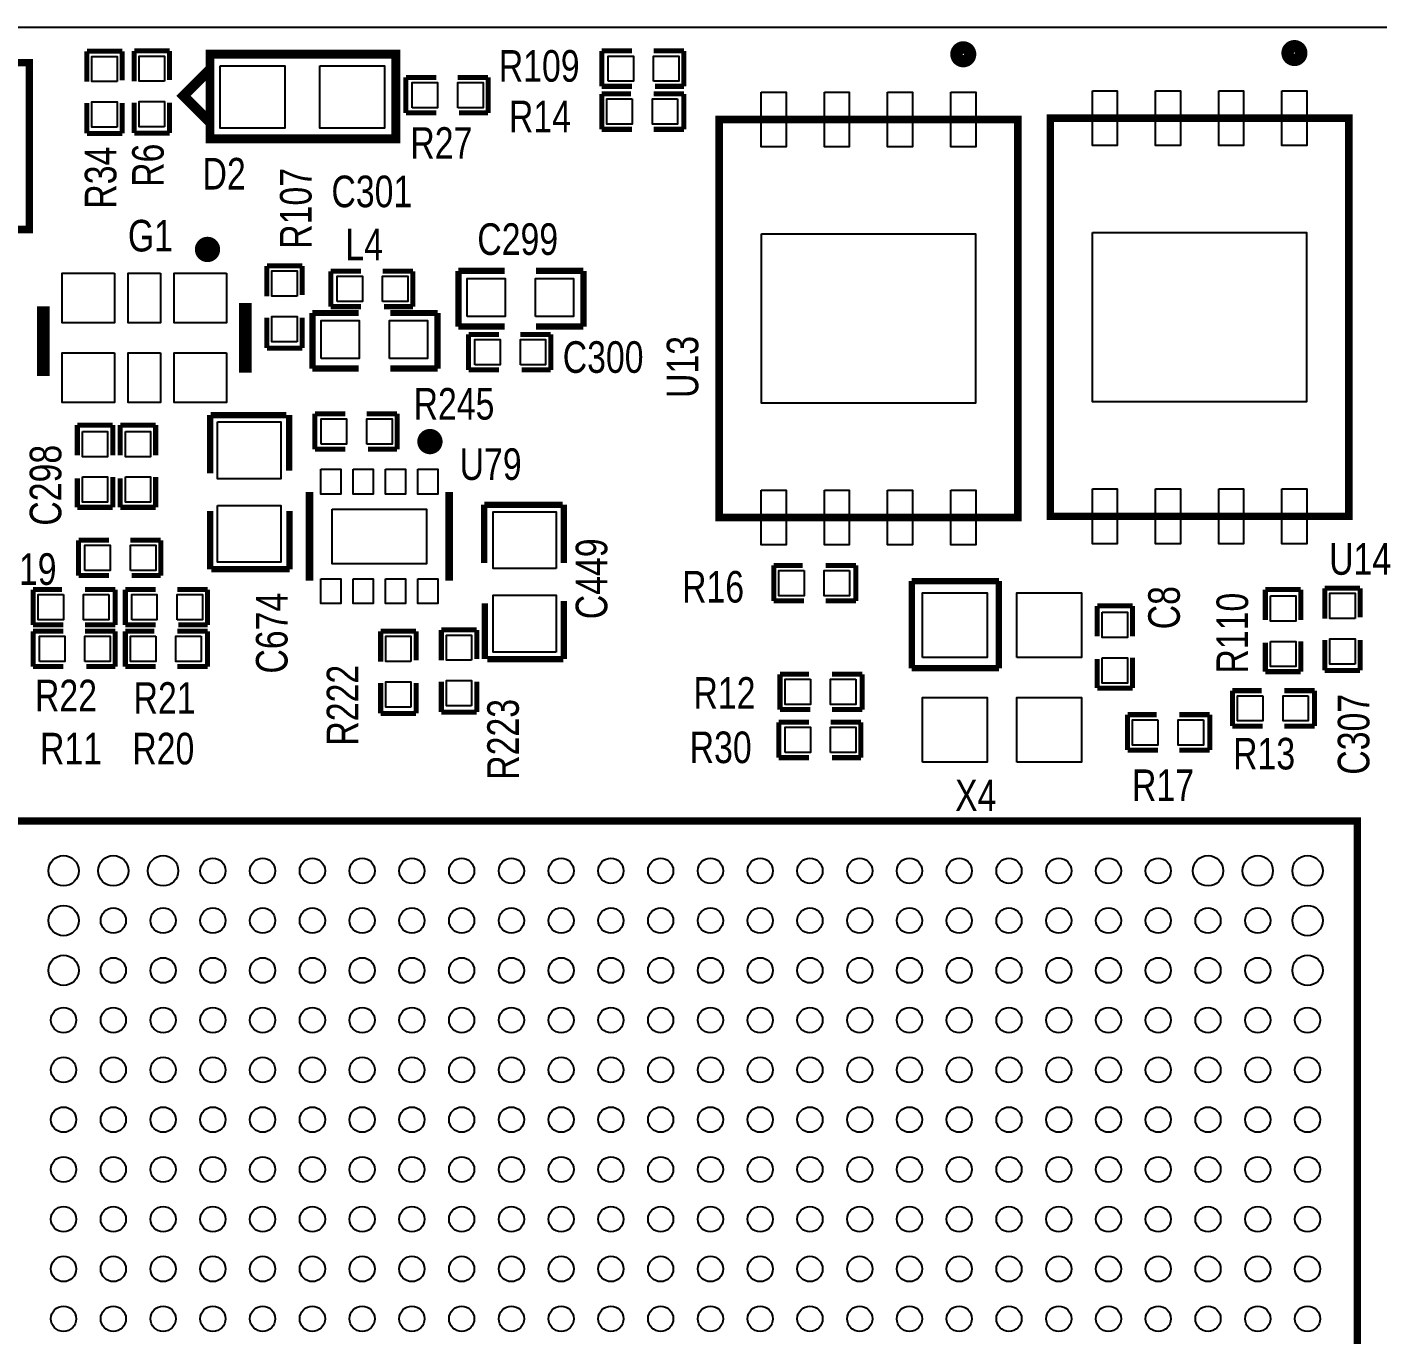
# Model space of a CAD drawing. Extents: x 0 to 80, y 0 to 60.
# Drawn here: x 26.71 to 53.86, y 33.72 to 60 of the extents above; entities that cross this region are included whole.
import ezdxf

# ---------------------------------------------------------------- set-up
doc = ezdxf.new("R2010")
doc.units = 0
for name, color, linetype in [('BG_OUTLINE', 3, 'CONTINUOUS'), ('PG_SILKSCREEN_TOP', 6, 'CONTINUOUS'), ('PIN_TOP', 7, 'CONTINUOUS'), ('RD_SILKSCREEN_TOP', 8, 'CONTINUOUS')]:
    doc.layers.add(name, color=color, linetype=linetype)

msp = doc.modelspace()

# ---------------------------------------------------------------- linework, layer by layer
at = {"layer": 'BG_OUTLINE'}
msp.add_lwpolyline([(0, 0), (0, 59.99988), (79.99984, 59.99988), (79.99984, 0)], close=True, dxfattribs=at)
at = {"layer": 'PG_SILKSCREEN_TOP'}
for points, const_width in [([(52.319682, 59.477148, 1), (52.04587, 59.477148, 1)], 0.249936), ([(45.664882, 59.452002, 1), (45.39107, 59.452002, 1)], 0.249936), ([(30.465776, 55.531512, 1), (30.211776, 55.531512, 1)], 0.254), ([(34.936176, 51.670712, 1), (34.682176, 51.670712, 1)], 0.254)]:
    msp.add_lwpolyline(points, format="xyb", close=True, dxfattribs=dict(at, const_width=const_width))
for points, const_width in [([(27.9146, 58.9026), (27.9146, 59.5122)], 0.1016), ([(27.9146, 59.5122), (28.6258, 59.5122)], 0.1016), ([(28.6258, 59.5122), (28.6258, 58.928)], 0.1016), ([(28.865576, 58.909712), (28.865576, 59.519312)], 0.1016), ([(28.865576, 59.519312), (29.576776, 59.519312)], 0.1016), ([(29.576776, 59.519312), (29.576776, 58.935112)], 0.1016), ([(38.263576, 59.519312), (38.873176, 59.519312)], 0.1016), ([(38.263576, 59.519312), (38.263576, 58.808112)], 0.1016), ([(39.304976, 59.519312), (39.914576, 59.519312)], 0.1016), ([(39.914576, 59.519312), (39.914576, 58.808112)], 0.1016), ([(30.364176, 59.100212), (30.338776, 59.100212), (29.856176, 58.617612), (30.338776, 58.135012), (30.364176, 58.135012)], 0.2032), ([(34.326576, 58.985912), (34.936176, 58.985912)], 0.1016), ([(34.326576, 58.985912), (34.326576, 58.274712)], 0.1016), ([(35.367976, 58.985912), (35.977576, 58.985912)], 0.1016), ([(35.977576, 58.985912), (35.977576, 58.274712)], 0.1016), ([(38.263576, 58.808112), (38.873176, 58.808112)], 0.1016), ([(38.263576, 57.944512), (38.263576, 58.655712)], 0.1016), ([(38.263576, 58.655712), (38.847776, 58.655712)], 0.1016), ([(39.914576, 58.655712), (39.304976, 58.655712)], 0.1016), ([(39.914576, 58.808112), (39.330376, 58.808112)], 0.1016), ([(39.914576, 57.944512), (39.914576, 58.655712)], 0.1016), ([(27.9146, 57.8612), (27.9146, 58.4708)], 0.1016), ([(28.6258, 57.8612), (28.6258, 58.4708)], 0.1016), ([(28.865576, 57.868312), (28.865576, 58.477912)], 0.1016), ([(29.576776, 57.868312), (29.576776, 58.477912)], 0.1016), ([(34.326576, 58.274712), (34.936176, 58.274712)], 0.1016), ([(35.977576, 58.274712), (35.393376, 58.274712)], 0.1016), ([(27.9146, 57.8612), (28.6258, 57.8612)], 0.1016), ([(28.865576, 57.868312), (29.576776, 57.868312)], 0.1016), ([(38.873176, 57.944512), (38.263576, 57.944512)], 0.1016), ([(39.914576, 57.944512), (39.304976, 57.944512)], 0.1016), ([(31.532576, 54.591712), (31.532576, 55.201312)], 0.1016), ([(31.532576, 55.201312), (32.243776, 55.201312)], 0.1016), ([(32.243776, 55.201312), (32.243776, 54.617112)], 0.1016), ([(32.8168, 55.0926), (33.4264, 55.0926)], 0.1016), ([(32.8168, 55.0926), (32.8168, 54.3814)], 0.1016), ([(33.8582, 55.0926), (34.4678, 55.0926)], 0.1016), ([(34.4678, 55.0926), (34.4678, 54.3814)], 0.1016), ([(35.380676, 55.099712), (35.380676, 53.982112)], 0.127), ([(36.307776, 55.099712), (35.380676, 55.099712)], 0.127), ([(36.942776, 55.099712), (37.895276, 55.099712)], 0.127), ([(37.895276, 55.099712), (37.895276, 53.982112)], 0.127), ([(31.100776, 53.055012), (31.100776, 54.452012)], 0.254), ([(27.036776, 52.991512), (27.036776, 54.388512)], 0.254), ([(32.4485, 54.2544), (32.4485, 53.1368)], 0.127), ([(33.3756, 54.2544), (32.4485, 54.2544)], 0.127), ([(32.8168, 54.3814), (33.4264, 54.3814)], 0.1016), ([(34.4678, 54.3814), (33.8836, 54.3814)], 0.1016), ([(34.0106, 54.2544), (34.9631, 54.2544)], 0.127), ([(34.9631, 54.2544), (34.9631, 53.1368)], 0.127), ([(31.532576, 53.550312), (31.532576, 54.159912)], 0.1016), ([(32.243776, 53.550312), (32.243776, 54.159912)], 0.1016), ([(35.380676, 53.982112), (36.307776, 53.982112)], 0.127), ([(37.895276, 53.982112), (36.942776, 53.982112)], 0.127), ([(35.5854, 53.8226), (36.195, 53.8226)], 0.1016), ([(35.5854, 53.8226), (35.5854, 53.1114)], 0.1016), ([(36.6268, 53.8226), (37.2364, 53.8226)], 0.1016), ([(37.2364, 53.8226), (37.2364, 53.1114)], 0.1016), ([(31.532576, 53.550312), (32.243776, 53.550312)], 0.1016), ([(32.4485, 53.1368), (33.3756, 53.1368)], 0.127), ([(34.9631, 53.1368), (34.0106, 53.1368)], 0.127), ([(35.5854, 53.1114), (36.195, 53.1114)], 0.1016), ([(37.2364, 53.1114), (36.6522, 53.1114)], 0.1016), ([(30.389576, 52.204112), (30.389576, 51.035712)], 0.127), ([(31.926276, 52.204112), (30.402276, 52.204112)], 0.127), ([(31.977076, 51.086512), (31.977076, 52.204112)], 0.127), ([(32.497776, 52.229512), (33.107376, 52.229512)], 0.1016), ([(32.497776, 52.229512), (32.497776, 51.518312)], 0.1016), ([(33.539176, 52.229512), (34.148776, 52.229512)], 0.1016), ([(34.148776, 52.229512), (34.148776, 51.518312)], 0.1016), ([(27.722576, 52.000912), (27.722576, 51.391312)], 0.1016), ([(28.433776, 52.000912), (27.722576, 52.000912)], 0.1016), ([(28.433776, 52.000912), (28.433776, 51.391312)], 0.1016), ([(28.586176, 52.000912), (28.586176, 51.391312)], 0.1016), ([(29.297376, 52.000912), (28.586176, 52.000912)], 0.1016), ([(29.297376, 52.000912), (29.297376, 51.391312)], 0.1016), ([(32.497776, 51.518312), (33.107376, 51.518312)], 0.1016), ([(34.148776, 51.518312), (33.564576, 51.518312)], 0.1016), ([(27.722576, 50.349912), (27.722576, 50.934112)], 0.1016), ([(28.433776, 50.959512), (28.433776, 50.349912)], 0.1016), ([(28.586176, 50.349912), (28.586176, 50.934112)], 0.1016), ([(29.297376, 50.959512), (29.297376, 50.349912)], 0.1016), ([(32.389572, 50.654712), (32.389572, 48.876712)], 0.1524), ([(35.19678, 50.654712), (35.19678, 48.876712)], 0.1524), ([(28.433776, 50.349912), (27.722576, 50.349912)], 0.1016), ([(29.297376, 50.349912), (28.586176, 50.349912)], 0.1016), ([(30.389576, 49.105312), (30.389576, 50.273712)], 0.127), ([(31.989776, 50.273712), (31.989776, 49.105312)], 0.127), ([(35.901376, 49.232312), (35.901376, 50.400712)], 0.127), ([(35.901376, 50.400712), (37.476176, 50.400712)], 0.127), ([(37.501576, 50.400712), (37.501576, 49.232312)], 0.127), ([(27.747976, 49.689512), (28.357576, 49.689512)], 0.1016), ([(27.747976, 49.689512), (27.747976, 48.978312)], 0.1016), ([(28.789376, 49.689512), (29.398976, 49.689512)], 0.1016), ([(29.398976, 49.689512), (29.398976, 48.978312)], 0.1016), ([(31.989776, 49.105312), (30.414976, 49.105312)], 0.127), ([(41.717976, 48.470312), (41.717976, 49.181512)], 0.1016), ([(41.717976, 49.181512), (42.302176, 49.181512)], 0.1016), ([(43.368976, 49.181512), (42.759376, 49.181512)], 0.1016), ([(43.368976, 48.470312), (43.368976, 49.181512)], 0.1016), ([(27.747976, 48.978312), (28.357576, 48.978312)], 0.1016), ([(29.398976, 48.978312), (28.814776, 48.978312)], 0.1016), ([(44.491656, 48.868584), (44.491656, 47.115984)], 0.127), ([(46.244256, 48.868584), (44.491656, 48.868584)], 0.127), ([(46.244256, 47.115984), (46.244256, 48.868584)], 0.127), ([(26.833576, 47.987712), (26.833576, 48.698912)], 0.1016), ([(26.833576, 48.698912), (27.417776, 48.698912)], 0.1016), ([(28.484576, 48.698912), (27.874976, 48.698912)], 0.1016), ([(28.484576, 47.987712), (28.484576, 48.698912)], 0.1016), ([(28.687776, 48.698912), (29.297376, 48.698912)], 0.1016), ([(28.687776, 48.698912), (28.687776, 47.987712)], 0.1016), ([(29.729176, 48.698912), (30.338776, 48.698912)], 0.1016), ([(30.338776, 48.698912), (30.338776, 47.987712)], 0.1016), ([(51.598576, 48.698912), (51.598576, 48.089312)], 0.1016), ([(52.309776, 48.698912), (51.598576, 48.698912)], 0.1016), ([(52.309776, 48.698912), (52.309776, 48.089312)], 0.1016), ([(52.792376, 48.114712), (52.792376, 48.724312)], 0.1016), ([(52.792376, 48.724312), (53.503576, 48.724312)], 0.1016), ([(53.503576, 48.724312), (53.503576, 48.140112)], 0.1016), ([(35.914076, 48.419512), (35.914076, 47.301912)], 0.127), ([(37.501576, 47.301912), (37.501576, 48.470312)], 0.127), ([(42.327576, 48.470312), (41.717976, 48.470312)], 0.1016), ([(43.368976, 48.470312), (42.759376, 48.470312)], 0.1016), ([(48.220376, 48.368712), (48.220376, 47.759112)], 0.1016), ([(48.931576, 48.368712), (48.220376, 48.368712)], 0.1016), ([(48.931576, 48.368712), (48.931576, 47.759112)], 0.1016), ([(27.443176, 47.987712), (26.833576, 47.987712)], 0.1016), ([(26.833576, 47.860712), (27.443176, 47.860712)], 0.1016), ([(26.833576, 47.860712), (26.833576, 47.149512)], 0.1016), ([(28.484576, 47.987712), (27.874976, 47.987712)], 0.1016), ([(27.874976, 47.860712), (28.484576, 47.860712)], 0.1016), ([(28.484576, 47.860712), (28.484576, 47.149512)], 0.1016), ([(28.687776, 47.987712), (29.297376, 47.987712)], 0.1016), ([(28.687776, 47.149512), (28.687776, 47.860712)], 0.1016), ([(28.687776, 47.860712), (29.271976, 47.860712)], 0.1016), ([(30.338776, 47.860712), (29.729176, 47.860712)], 0.1016), ([(30.338776, 47.987712), (29.754576, 47.987712)], 0.1016), ([(30.338776, 47.149512), (30.338776, 47.860712)], 0.1016), ([(33.818576, 47.251112), (33.818576, 47.860712)], 0.1016), ([(33.818576, 47.860712), (34.529776, 47.860712)], 0.1016), ([(34.529776, 47.860712), (34.529776, 47.276512)], 0.1016), ([(35.037776, 47.276512), (35.037776, 47.886112)], 0.1016), ([(35.037776, 47.886112), (35.748976, 47.886112)], 0.1016), ([(35.748976, 47.886112), (35.748976, 47.301912)], 0.1016), ([(51.598576, 47.047912), (51.598576, 47.632112)], 0.1016), ([(52.309776, 47.657512), (52.309776, 47.047912)], 0.1016), ([(52.792376, 47.073312), (52.792376, 47.682912)], 0.1016), ([(53.503576, 47.073312), (53.503576, 47.682912)], 0.1016), ([(35.964876, 47.301912), (37.488876, 47.301912)], 0.127), ([(48.220376, 46.717712), (48.220376, 47.301912)], 0.1016), ([(48.931576, 47.327312), (48.931576, 46.717712)], 0.1016), ([(26.833576, 47.149512), (27.443176, 47.149512)], 0.1016), ([(28.484576, 47.149512), (27.900376, 47.149512)], 0.1016), ([(29.297376, 47.149512), (28.687776, 47.149512)], 0.1016), ([(30.338776, 47.149512), (29.729176, 47.149512)], 0.1016), ([(41.844976, 46.285912), (41.844976, 46.997112)], 0.1016), ([(41.844976, 46.997112), (42.429176, 46.997112)], 0.1016), ([(43.495976, 46.997112), (42.886376, 46.997112)], 0.1016), ([(43.495976, 46.285912), (43.495976, 46.997112)], 0.1016), ([(44.491656, 47.115984), (46.244256, 47.115984)], 0.127), ([(52.309776, 47.047912), (51.598576, 47.047912)], 0.1016), ([(52.792376, 47.073312), (53.503576, 47.073312)], 0.1016), ([(33.818576, 46.209712), (33.818576, 46.819312)], 0.1016), ([(34.529776, 46.209712), (34.529776, 46.819312)], 0.1016), ([(35.037776, 46.235112), (35.037776, 46.844712)], 0.1016), ([(35.748976, 46.235112), (35.748976, 46.844712)], 0.1016), ([(48.931576, 46.717712), (48.220376, 46.717712)], 0.1016), ([(50.938176, 45.955712), (50.938176, 46.666912)], 0.1016), ([(50.938176, 46.666912), (51.522376, 46.666912)], 0.1016), ([(52.589176, 46.666912), (51.979576, 46.666912)], 0.1016), ([(52.589176, 45.955712), (52.589176, 46.666912)], 0.1016), ([(33.818576, 46.209712), (34.529776, 46.209712)], 0.1016), ([(35.037776, 46.235112), (35.748976, 46.235112)], 0.1016), ([(42.454576, 46.285912), (41.844976, 46.285912)], 0.1016), ([(43.495976, 46.285912), (42.886376, 46.285912)], 0.1016), ([(48.829976, 45.473112), (48.829976, 46.184312)], 0.1016), ([(48.829976, 46.184312), (49.414176, 46.184312)], 0.1016), ([(50.480976, 46.184312), (49.871376, 46.184312)], 0.1016), ([(50.480976, 45.473112), (50.480976, 46.184312)], 0.1016), ([(41.819576, 46.031912), (42.429176, 46.031912)], 0.1016), ([(41.819576, 46.031912), (41.819576, 45.320712)], 0.1016), ([(42.860976, 46.031912), (43.470576, 46.031912)], 0.1016), ([(43.470576, 46.031912), (43.470576, 45.320712)], 0.1016), ([(51.547776, 45.955712), (50.938176, 45.955712)], 0.1016), ([(52.589176, 45.955712), (51.979576, 45.955712)], 0.1016), ([(41.819576, 45.320712), (42.429176, 45.320712)], 0.1016), ([(43.470576, 45.320712), (42.886376, 45.320712)], 0.1016), ([(49.439576, 45.473112), (48.829976, 45.473112)], 0.1016), ([(50.480976, 45.473112), (49.871376, 45.473112)], 0.1016)]:
    msp.add_lwpolyline(points, dxfattribs=dict(at, const_width=const_width))
for points, const_width in [([(34.123376, 59.278012), (34.123376, 57.754012), (30.389576, 57.754012), (30.389576, 59.455812), (34.123376, 59.455812)], 0.1778), ([(24.0411, 59.2836), (26.7589, 59.2836), (26.7589, 55.9308), (23.8887, 55.9308), (23.8887, 59.2836)], 0.1524), ([(40.622982, 58.143394), (40.622982, 50.14341), (46.62297, 50.14341), (46.62297, 58.143394)], 0.1524), ([(47.277782, 58.16854), (47.277782, 50.168556), (53.27777, 50.168556), (53.27777, 58.16854)], 0.1524), ([(26.44648, 17.04721), (53.44668, 17.04721), (53.44668, 44.04741), (26.44648, 44.04741)], 0.1524)]:
    msp.add_lwpolyline(points, close=True, dxfattribs=dict(at, const_width=const_width))
at = {"layer": 'PIN_TOP'}
for points in [[(28.5242, 58.9026), (28.0162, 58.9026), (28.0162, 59.4106), (28.5242, 59.4106)], [(29.475176, 58.909712), (28.967176, 58.909712), (28.967176, 59.417712), (29.475176, 59.417712)], [(30.593792, 59.217179), (31.893764, 59.217179), (31.893764, 57.967245), (30.593792, 57.967245)], [(32.593788, 59.217179), (33.89376, 59.217179), (33.89376, 57.967245), (32.593788, 57.967245)], [(38.390576, 58.909712), (38.390576, 59.417712), (38.898576, 59.417712), (38.898576, 58.909712)], [(39.304976, 58.909712), (39.304976, 59.417712), (39.812976, 59.417712), (39.812976, 58.909712)], [(34.453576, 58.376312), (34.453576, 58.884312), (34.961576, 58.884312), (34.961576, 58.376312)], [(35.367976, 58.376312), (35.367976, 58.884312), (35.875976, 58.884312), (35.875976, 58.376312)], [(41.46804, 58.693431), (41.967912, 58.693431), (41.967912, 57.593357), (41.46804, 57.593357)], [(42.73804, 58.693431), (43.237912, 58.693431), (43.237912, 57.593357), (42.73804, 57.593357)], [(44.00804, 58.693431), (44.507912, 58.693431), (44.507912, 57.593357), (44.00804, 57.593357)], [(45.27804, 58.693431), (45.777912, 58.693431), (45.777912, 57.593357), (45.27804, 57.593357)], [(48.12284, 58.718577), (48.622712, 58.718577), (48.622712, 57.618503), (48.12284, 57.618503)], [(49.39284, 58.718577), (49.892712, 58.718577), (49.892712, 57.618503), (49.39284, 57.618503)], [(50.66284, 58.718577), (51.162712, 58.718577), (51.162712, 57.618503), (50.66284, 57.618503)], [(51.93284, 58.718577), (52.432712, 58.718577), (52.432712, 57.618503), (51.93284, 57.618503)], [(28.5242, 57.9882), (28.0162, 57.9882), (28.0162, 58.4962), (28.5242, 58.4962)], [(29.475176, 57.995312), (28.967176, 57.995312), (28.967176, 58.503312), (29.475176, 58.503312)], [(38.873176, 58.554112), (38.873176, 58.046112), (38.365176, 58.046112), (38.365176, 58.554112)], [(39.787576, 58.554112), (39.787576, 58.046112), (39.279576, 58.046112), (39.279576, 58.554112)], [(41.472993, 55.843424), (45.772959, 55.843424), (45.772959, 52.44338), (41.472993, 52.44338)], [(48.127793, 55.86857), (52.427759, 55.86857), (52.427759, 52.468526), (48.127793, 52.468526)], [(28.468828, 55.053611), (28.468828, 54.053613), (27.418792, 54.053613), (27.418792, 55.053611)], [(29.393769, 55.053611), (29.393769, 54.053613), (28.743783, 54.053613), (28.743783, 55.053611)], [(30.71876, 55.053611), (30.71876, 54.053613), (29.668724, 54.053613), (29.668724, 55.053611)], [(32.142176, 54.591712), (31.634176, 54.591712), (31.634176, 55.099712), (32.142176, 55.099712)], [(32.9438, 54.483), (32.9438, 54.991), (33.4518, 54.991), (33.4518, 54.483)], [(33.8582, 54.483), (33.8582, 54.991), (34.3662, 54.991), (34.3662, 54.483)], [(35.558476, 54.185312), (35.558476, 54.947312), (36.320476, 54.947312), (36.320476, 54.185312)], [(36.930076, 54.185312), (36.930076, 54.947312), (37.692076, 54.947312), (37.692076, 54.185312)], [(32.142176, 53.677312), (31.634176, 53.677312), (31.634176, 54.185312), (32.142176, 54.185312)], [(32.6263, 53.34), (32.6263, 54.102), (33.3883, 54.102), (33.3883, 53.34)], [(33.9979, 53.34), (33.9979, 54.102), (34.7599, 54.102), (34.7599, 53.34)], [(35.7124, 53.213), (35.7124, 53.721), (36.2204, 53.721), (36.2204, 53.213)], [(36.6268, 53.213), (36.6268, 53.721), (37.1348, 53.721), (37.1348, 53.213)], [(28.468828, 53.453411), (28.468828, 52.453413), (27.418792, 52.453413), (27.418792, 53.453411)], [(29.393769, 53.453411), (29.393769, 52.453413), (28.743783, 52.453413), (28.743783, 53.453411)], [(30.71876, 53.453411), (30.71876, 52.453413), (29.668724, 52.453413), (29.668724, 53.453411)], [(27.824176, 51.873912), (28.332176, 51.873912), (28.332176, 51.365912), (27.824176, 51.365912)], [(28.687776, 51.873912), (29.195776, 51.873912), (29.195776, 51.365912), (28.687776, 51.365912)], [(30.541976, 52.064412), (31.811976, 52.064412), (31.811976, 50.921412), (30.541976, 50.921412)], [(32.624776, 51.619912), (32.624776, 52.127912), (33.132776, 52.127912), (33.132776, 51.619912)], [(33.539176, 51.619912), (33.539176, 52.127912), (34.047176, 52.127912), (34.047176, 51.619912)], [(32.618045, 51.115722), (33.018095, 51.115722), (33.018095, 50.61585), (32.618045, 50.61585)], [(33.268031, 51.115722), (33.668081, 51.115722), (33.668081, 50.61585), (33.268031, 50.61585)], [(33.918271, 51.115722), (34.318321, 51.115722), (34.318321, 50.61585), (33.918271, 50.61585)], [(34.568257, 51.115722), (34.968307, 51.115722), (34.968307, 50.61585), (34.568257, 50.61585)], [(27.824176, 50.959512), (28.332176, 50.959512), (28.332176, 50.451512), (27.824176, 50.451512)], [(28.687776, 50.959512), (29.195776, 50.959512), (29.195776, 50.451512), (28.687776, 50.451512)], [(41.46804, 50.693447), (41.967912, 50.693447), (41.967912, 49.593373), (41.46804, 49.593373)], [(42.73804, 50.693447), (43.237912, 50.693447), (43.237912, 49.593373), (42.73804, 49.593373)], [(44.00804, 50.693447), (44.507912, 50.693447), (44.507912, 49.593373), (44.00804, 49.593373)], [(45.27804, 50.693447), (45.777912, 50.693447), (45.777912, 49.593373), (45.27804, 49.593373)], [(48.12284, 50.718593), (48.622712, 50.718593), (48.622712, 49.618519), (48.12284, 49.618519)], [(49.39284, 50.718593), (49.892712, 50.718593), (49.892712, 49.618519), (49.39284, 49.618519)], [(50.66284, 50.718593), (51.162712, 50.718593), (51.162712, 49.618519), (50.66284, 49.618519)], [(51.93284, 50.718593), (52.432712, 50.718593), (52.432712, 49.618519), (51.93284, 49.618519)], [(30.541976, 50.388012), (31.811976, 50.388012), (31.811976, 49.245012), (30.541976, 49.245012)], [(32.843216, 50.315749), (34.743136, 50.315749), (34.743136, 49.215675), (32.843216, 49.215675)], [(37.349176, 49.118012), (36.079176, 49.118012), (36.079176, 50.261012), (37.349176, 50.261012)], [(27.874976, 49.079912), (27.874976, 49.587912), (28.382976, 49.587912), (28.382976, 49.079912)], [(28.789376, 49.079912), (28.789376, 49.587912), (29.297376, 49.587912), (29.297376, 49.079912)], [(32.618045, 48.915574), (33.018095, 48.915574), (33.018095, 48.415702), (32.618045, 48.415702)], [(33.268031, 48.915574), (33.668081, 48.915574), (33.668081, 48.415702), (33.268031, 48.415702)], [(33.918271, 48.915574), (34.318321, 48.915574), (34.318321, 48.415702), (33.918271, 48.415702)], [(34.568257, 48.915574), (34.968307, 48.915574), (34.968307, 48.415702), (34.568257, 48.415702)], [(42.327576, 49.079912), (42.327576, 48.571912), (41.819576, 48.571912), (41.819576, 49.079912)], [(43.241976, 49.079912), (43.241976, 48.571912), (42.733976, 48.571912), (42.733976, 49.079912)], [(44.70527, 47.329598), (44.70527, 48.62957), (46.005242, 48.62957), (46.005242, 47.329598)], [(46.60519, 47.329598), (46.60519, 48.62957), (47.905162, 48.62957), (47.905162, 47.329598)], [(53.401976, 48.114712), (52.893976, 48.114712), (52.893976, 48.622712), (53.401976, 48.622712)], [(27.443176, 48.597312), (27.443176, 48.089312), (26.935176, 48.089312), (26.935176, 48.597312)], [(28.357576, 48.597312), (28.357576, 48.089312), (27.849576, 48.089312), (27.849576, 48.597312)], [(28.814776, 48.089312), (28.814776, 48.597312), (29.322776, 48.597312), (29.322776, 48.089312)], [(29.729176, 48.089312), (29.729176, 48.597312), (30.237176, 48.597312), (30.237176, 48.089312)], [(37.349176, 47.441612), (36.079176, 47.441612), (36.079176, 48.584612), (37.349176, 48.584612)], [(51.700176, 48.571912), (52.208176, 48.571912), (52.208176, 48.063912), (51.700176, 48.063912)], [(48.321976, 48.241712), (48.829976, 48.241712), (48.829976, 47.733712), (48.321976, 47.733712)], [(26.960576, 47.251112), (26.960576, 47.759112), (27.468576, 47.759112), (27.468576, 47.251112)], [(27.874976, 47.251112), (27.874976, 47.759112), (28.382976, 47.759112), (28.382976, 47.251112)], [(29.297376, 47.759112), (29.297376, 47.251112), (28.789376, 47.251112), (28.789376, 47.759112)], [(30.211776, 47.759112), (30.211776, 47.251112), (29.703776, 47.251112), (29.703776, 47.759112)], [(34.428176, 47.251112), (33.920176, 47.251112), (33.920176, 47.759112), (34.428176, 47.759112)], [(35.647376, 47.276512), (35.139376, 47.276512), (35.139376, 47.784512), (35.647376, 47.784512)], [(51.700176, 47.657512), (52.208176, 47.657512), (52.208176, 47.149512), (51.700176, 47.149512)], [(53.401976, 47.200312), (52.893976, 47.200312), (52.893976, 47.708312), (53.401976, 47.708312)], [(48.321976, 47.327312), (48.829976, 47.327312), (48.829976, 46.819312), (48.321976, 46.819312)], [(34.428176, 46.336712), (33.920176, 46.336712), (33.920176, 46.844712), (34.428176, 46.844712)], [(35.647376, 46.362112), (35.139376, 46.362112), (35.139376, 46.870112), (35.647376, 46.870112)], [(42.454576, 46.895512), (42.454576, 46.387512), (41.946576, 46.387512), (41.946576, 46.895512)], [(43.368976, 46.895512), (43.368976, 46.387512), (42.860976, 46.387512), (42.860976, 46.895512)], [(44.70527, 45.229526), (44.70527, 46.529498), (46.005242, 46.529498), (46.005242, 45.229526)], [(46.60519, 45.229526), (46.60519, 46.529498), (47.905162, 46.529498), (47.905162, 45.229526)], [(51.547776, 46.565312), (51.547776, 46.057312), (51.039776, 46.057312), (51.039776, 46.565312)], [(52.462176, 46.565312), (52.462176, 46.057312), (51.954176, 46.057312), (51.954176, 46.565312)], [(41.946576, 45.422312), (41.946576, 45.930312), (42.454576, 45.930312), (42.454576, 45.422312)], [(42.860976, 45.422312), (42.860976, 45.930312), (43.368976, 45.930312), (43.368976, 45.422312)], [(49.439576, 46.082712), (49.439576, 45.574712), (48.931576, 45.574712), (48.931576, 46.082712)], [(50.353976, 46.082712), (50.353976, 45.574712), (49.845976, 45.574712), (49.845976, 46.082712)]]:
    msp.add_lwpolyline(points, close=True, dxfattribs=at)
for centre, radius in [((27.446478, 43.047412), 0.3048), ((28.446476, 43.047412), 0.3048), ((29.446474, 43.047412), 0.3048), ((30.446472, 43.047412), 0.254), ((31.44647, 43.047412), 0.254), ((32.446468, 43.047412), 0.254), ((33.446466, 43.047412), 0.254), ((34.446464, 43.047412), 0.254), ((35.446462, 43.047412), 0.254), ((36.44646, 43.047412), 0.254), ((37.446458, 43.047412), 0.254), ((38.446456, 43.047412), 0.254), ((39.446454, 43.047412), 0.254), ((40.446706, 43.047412), 0.254), ((41.446704, 43.047412), 0.254), ((42.446702, 43.047412), 0.254), ((43.4467, 43.047412), 0.254), ((44.446698, 43.047412), 0.254), ((45.446696, 43.047412), 0.254), ((46.446694, 43.047412), 0.254), ((47.446692, 43.047412), 0.254), ((48.44669, 43.047412), 0.254), ((49.446688, 43.047412), 0.254), ((50.446686, 43.047412), 0.3048), ((51.446684, 43.047412), 0.3048), ((52.446682, 43.047412), 0.3048), ((27.446478, 42.047414), 0.3048), ((28.446476, 42.047414), 0.254), ((29.446474, 42.047414), 0.254), ((30.446472, 42.047414), 0.254), ((31.44647, 42.047414), 0.254), ((32.446468, 42.047414), 0.254), ((33.446466, 42.047414), 0.254), ((34.446464, 42.047414), 0.254), ((35.446462, 42.047414), 0.254), ((36.44646, 42.047414), 0.254), ((37.446458, 42.047414), 0.254), ((38.446456, 42.047414), 0.254), ((39.446454, 42.047414), 0.254), ((40.446706, 42.047414), 0.254), ((41.446704, 42.047414), 0.254), ((42.446702, 42.047414), 0.254), ((43.4467, 42.047414), 0.254), ((44.446698, 42.047414), 0.254), ((45.446696, 42.047414), 0.254), ((46.446694, 42.047414), 0.254), ((47.446692, 42.047414), 0.254), ((48.44669, 42.047414), 0.254), ((49.446688, 42.047414), 0.254), ((50.446686, 42.047414), 0.254), ((51.446684, 42.047414), 0.254), ((52.446682, 42.047414), 0.3048), ((27.446478, 41.047416), 0.3048), ((28.446476, 41.047416), 0.254), ((29.446474, 41.047416), 0.254), ((30.446472, 41.047416), 0.254), ((31.44647, 41.047416), 0.254), ((32.446468, 41.047416), 0.254), ((33.446466, 41.047416), 0.254), ((34.446464, 41.047416), 0.254), ((35.446462, 41.047416), 0.254), ((36.44646, 41.047416), 0.254), ((37.446458, 41.047416), 0.254), ((38.446456, 41.047416), 0.254), ((39.446454, 41.047416), 0.254), ((40.446706, 41.047416), 0.254), ((41.446704, 41.047416), 0.254), ((42.446702, 41.047416), 0.254), ((43.4467, 41.047416), 0.254), ((44.446698, 41.047416), 0.254), ((45.446696, 41.047416), 0.254), ((46.446694, 41.047416), 0.254), ((47.446692, 41.047416), 0.254), ((48.44669, 41.047416), 0.254), ((49.446688, 41.047416), 0.254), ((50.446686, 41.047416), 0.254), ((51.446684, 41.047416), 0.254), ((52.446682, 41.047416), 0.3048), ((27.446478, 40.047418), 0.254), ((28.446476, 40.047418), 0.254), ((29.446474, 40.047418), 0.254), ((30.446472, 40.047418), 0.254), ((31.44647, 40.047418), 0.254), ((32.446468, 40.047418), 0.254), ((33.446466, 40.047418), 0.254), ((34.446464, 40.047418), 0.254), ((35.446462, 40.047418), 0.254), ((36.44646, 40.047418), 0.254), ((37.446458, 40.047418), 0.254), ((38.446456, 40.047418), 0.254), ((39.446454, 40.047418), 0.254), ((40.446706, 40.047418), 0.254), ((41.446704, 40.047418), 0.254), ((42.446702, 40.047418), 0.254), ((43.4467, 40.047418), 0.254), ((44.446698, 40.047418), 0.254), ((45.446696, 40.047418), 0.254), ((46.446694, 40.047418), 0.254), ((47.446692, 40.047418), 0.254), ((48.44669, 40.047418), 0.254), ((49.446688, 40.047418), 0.254), ((50.446686, 40.047418), 0.254), ((51.446684, 40.047418), 0.254), ((52.446682, 40.047418), 0.254), ((27.446478, 39.04742), 0.254), ((28.446476, 39.04742), 0.254), ((29.446474, 39.04742), 0.254), ((30.446472, 39.04742), 0.254), ((31.44647, 39.04742), 0.254), ((32.446468, 39.04742), 0.254), ((33.446466, 39.04742), 0.254), ((34.446464, 39.04742), 0.254), ((35.446462, 39.04742), 0.254), ((36.44646, 39.04742), 0.254), ((37.446458, 39.04742), 0.254), ((38.446456, 39.04742), 0.254), ((39.446454, 39.04742), 0.254), ((40.446706, 39.04742), 0.254), ((41.446704, 39.04742), 0.254), ((42.446702, 39.04742), 0.254), ((43.4467, 39.04742), 0.254), ((44.446698, 39.04742), 0.254), ((45.446696, 39.04742), 0.254), ((46.446694, 39.04742), 0.254), ((47.446692, 39.04742), 0.254), ((48.44669, 39.04742), 0.254), ((49.446688, 39.04742), 0.254), ((50.446686, 39.04742), 0.254), ((51.446684, 39.04742), 0.254), ((52.446682, 39.04742), 0.254), ((27.446478, 38.047422), 0.254), ((28.446476, 38.047422), 0.254), ((29.446474, 38.047422), 0.254), ((30.446472, 38.047422), 0.254), ((31.44647, 38.047422), 0.254), ((32.446468, 38.047422), 0.254), ((33.446466, 38.047422), 0.254), ((34.446464, 38.047422), 0.254), ((35.446462, 38.047422), 0.254), ((36.44646, 38.047422), 0.254), ((37.446458, 38.047422), 0.254), ((38.446456, 38.047422), 0.254), ((39.446454, 38.047422), 0.254), ((40.446706, 38.047422), 0.254), ((41.446704, 38.047422), 0.254), ((42.446702, 38.047422), 0.254), ((43.4467, 38.047422), 0.254), ((44.446698, 38.047422), 0.254), ((45.446696, 38.047422), 0.254), ((46.446694, 38.047422), 0.254), ((47.446692, 38.047422), 0.254), ((48.44669, 38.047422), 0.254), ((49.446688, 38.047422), 0.254), ((50.446686, 38.047422), 0.254), ((51.446684, 38.047422), 0.254), ((52.446682, 38.047422), 0.254), ((27.446478, 37.047424), 0.254), ((28.446476, 37.047424), 0.254), ((29.446474, 37.047424), 0.254), ((30.446472, 37.047424), 0.254), ((31.44647, 37.047424), 0.254), ((32.446468, 37.047424), 0.254), ((33.446466, 37.047424), 0.254), ((34.446464, 37.047424), 0.254), ((35.446462, 37.047424), 0.254), ((36.44646, 37.047424), 0.254), ((37.446458, 37.047424), 0.254), ((38.446456, 37.047424), 0.254), ((39.446454, 37.047424), 0.254), ((40.446706, 37.047424), 0.254), ((41.446704, 37.047424), 0.254), ((42.446702, 37.047424), 0.254), ((43.4467, 37.047424), 0.254), ((44.446698, 37.047424), 0.254), ((45.446696, 37.047424), 0.254), ((46.446694, 37.047424), 0.254), ((47.446692, 37.047424), 0.254), ((48.44669, 37.047424), 0.254), ((49.446688, 37.047424), 0.254), ((50.446686, 37.047424), 0.254), ((51.446684, 37.047424), 0.254), ((52.446682, 37.047424), 0.254), ((27.446478, 36.047426), 0.254), ((28.446476, 36.047426), 0.254), ((29.446474, 36.047426), 0.254), ((30.446472, 36.047426), 0.254), ((31.44647, 36.047426), 0.254), ((32.446468, 36.047426), 0.254), ((33.446466, 36.047426), 0.254), ((34.446464, 36.047426), 0.254), ((35.446462, 36.047426), 0.254), ((36.44646, 36.047426), 0.254), ((37.446458, 36.047426), 0.254), ((38.446456, 36.047426), 0.254), ((39.446454, 36.047426), 0.254), ((40.446706, 36.047426), 0.254), ((41.446704, 36.047426), 0.254), ((42.446702, 36.047426), 0.254), ((43.4467, 36.047426), 0.254), ((44.446698, 36.047426), 0.254), ((45.446696, 36.047426), 0.254), ((46.446694, 36.047426), 0.254), ((47.446692, 36.047426), 0.254), ((48.44669, 36.047426), 0.254), ((49.446688, 36.047426), 0.254), ((50.446686, 36.047426), 0.254), ((51.446684, 36.047426), 0.254), ((52.446682, 36.047426), 0.254), ((27.446478, 35.047428), 0.254), ((28.446476, 35.047428), 0.254), ((29.446474, 35.047428), 0.254), ((30.446472, 35.047428), 0.254), ((31.44647, 35.047428), 0.254), ((32.446468, 35.047428), 0.254), ((33.446466, 35.047428), 0.254), ((34.446464, 35.047428), 0.254), ((35.446462, 35.047428), 0.254), ((36.44646, 35.047428), 0.254), ((37.446458, 35.047428), 0.254), ((38.446456, 35.047428), 0.254), ((39.446454, 35.047428), 0.254), ((40.446706, 35.047428), 0.254), ((41.446704, 35.047428), 0.254), ((42.446702, 35.047428), 0.254), ((43.4467, 35.047428), 0.254), ((44.446698, 35.047428), 0.254), ((45.446696, 35.047428), 0.254), ((46.446694, 35.047428), 0.254), ((47.446692, 35.047428), 0.254), ((48.44669, 35.047428), 0.254), ((49.446688, 35.047428), 0.254), ((50.446686, 35.047428), 0.254), ((51.446684, 35.047428), 0.254), ((52.446682, 35.047428), 0.254), ((27.446478, 34.04743), 0.254), ((28.446476, 34.04743), 0.254), ((29.446474, 34.04743), 0.254), ((30.446472, 34.04743), 0.254), ((31.44647, 34.04743), 0.254), ((32.446468, 34.04743), 0.254), ((33.446466, 34.04743), 0.254), ((34.446464, 34.04743), 0.254), ((35.446462, 34.04743), 0.254), ((36.44646, 34.04743), 0.254), ((37.446458, 34.04743), 0.254), ((38.446456, 34.04743), 0.254), ((39.446454, 34.04743), 0.254), ((40.446706, 34.04743), 0.254), ((41.446704, 34.04743), 0.254), ((42.446702, 34.04743), 0.254), ((43.4467, 34.04743), 0.254), ((44.446698, 34.04743), 0.254), ((45.446696, 34.04743), 0.254), ((46.446694, 34.04743), 0.254), ((47.446692, 34.04743), 0.254), ((48.44669, 34.04743), 0.254), ((49.446688, 34.04743), 0.254), ((50.446686, 34.04743), 0.254), ((51.446684, 34.04743), 0.254), ((52.446682, 34.04743), 0.254)]:
    msp.add_circle(centre, radius, dxfattribs=at)

# ---------------------------------------------------------------- texts
at = {"layer": 'RD_SILKSCREEN_TOP', "width": 0.8}
for s, p in [('R109', (36.193476, 58.90133)), ('R14', (36.396676, 57.88533)), ('R27', (34.415476, 57.35193)), ('D2', (30.2387, 56.735218)), ('C301', (32.8295, 56.379618)), ('G1', (28.7401, 55.490618)), ('L4', (33.1089, 55.312818)), ('C299', (35.761676, 55.42153)), ('C300', (37.4777, 53.051964)), ('R245', (34.4805, 52.112418)), ('U79', (35.406076, 50.90033)), ('R19', (26.058876, 48.79213)), ('U14', (52.881276, 48.99533)), ('R16', (39.876476, 48.43653)), ('R22', (26.871676, 46.251876)), ('R21', (28.852876, 46.20133)), ('R12', (40.105076, 46.30293)), ('R11', (26.973276, 45.18533)), ('R20', (28.827476, 45.18533)), ('R30', (40.028876, 45.21073)), ('R13', (50.950876, 45.083476)), ('R17', (48.918876, 44.44873)), ('X4', (45.362876, 44.24553))]:
    msp.add_text(s, height=0.635, dxfattribs=at).set_placement(p)
for s, p in [('R34', (28.507436, 56.3499)), ('R6', (29.458412, 56.788812)), ('R107', (32.430212, 55.544212)), ('U13', (40.202358, 52.547012)), ('C298', (27.401012, 49.981612)), ('C449', (38.373812, 48.102012)), ('C674', (31.947358, 47.009812)), ('C8', (49.880012, 47.898812)), ('R110', (51.251612, 47.009812)), ('R222', (33.370012, 45.562012)), ('R223', (36.595812, 44.876212)), ('C307', (53.689758, 44.977812))]:
    msp.add_text(s, height=0.635, rotation=90, dxfattribs=at).set_placement(p)

doc.saveas('drawing.dxf')
